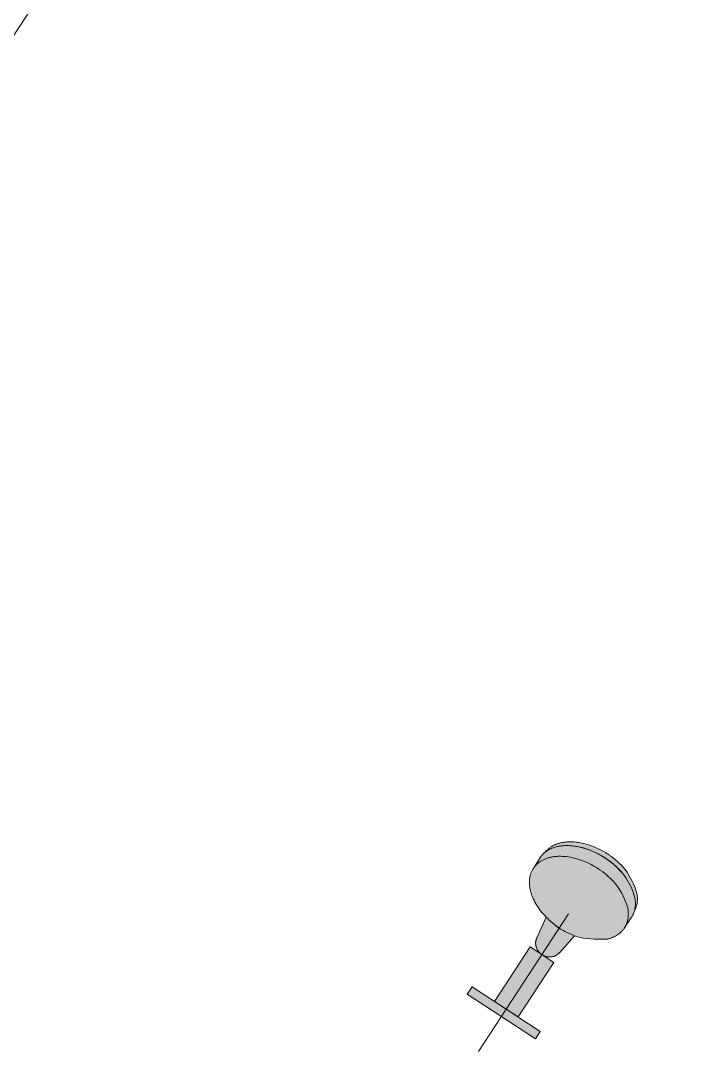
# Model space of a CAD drawing. Header units: metres. Extents: x 2696278.3 to 2696314, y 1245153.2 to 1245192.4.
# Drawn here: x 2696299.837 to 2696300.449, y 1245170.835 to 1245171.781 of the extents above; entities that cross this region are included whole.
import ezdxf

# ---------------------------------------------------------------- set-up
doc = ezdxf.new("R2010")
doc.units = ezdxf.units.M
doc.set_wipeout_variables(frame=1)
doc.linetypes.add('Strichpunkt 3_1_1mm Achsen', pattern=[5, 3, -1, 0, -1])
doc.linetypes.add('Wipeout_Contour', pattern=[10000, 0, -10000])
for name, color, linetype in [('0_C22_Innenwandkonstruktion.3D', 7, 'Continuous'), ('0_C22_Innenwandkonstruktion.3D Bauteilschraffuren', 7, 'Continuous'), ('0_G20_Bodenbelag.3D', 7, 'Continuous'), ('1_R01_Raumstempel.V Kontur', 7, 'Continuous')]:
    doc.layers.add(name, color=color, linetype=linetype)

msp = doc.modelspace()

# ---------------------------------------------------------------- hatches: boundary and pattern name
at = {"linetype": 'Continuous', "lineweight": 13}
for points in [[(2696300.31559, 1245170.92197), (2696300.31786, 1245170.92078), (2696300.3199, 1245170.92015), (2696300.3238, 1245170.9199), (2696300.32626, 1245170.9203), (2696300.32888, 1245170.92154), (2696300.33133, 1245170.92349), (2696300.34561, 1245170.93933), (2696300.35073, 1245170.93761), (2696300.36219, 1245170.9363), (2696300.37244, 1245170.93614), (2696300.37678, 1245170.93648), (2696300.38352, 1245170.93919), (2696300.38772, 1245170.94219), (2696300.39037, 1245170.94503), (2696300.39826, 1245170.95662), (2696300.39997, 1245170.96017), (2696300.40125, 1245170.96343), (2696300.40323, 1245170.96944), (2696300.40321, 1245170.97607), (2696300.40189, 1245170.98127), (2696300.39836, 1245170.98987), (2696300.39502, 1245170.9959), (2696300.39189, 1245171.00051), (2696300.38482, 1245171.00777), (2696300.38037, 1245171.01142), (2696300.37425, 1245171.01561), (2696300.36597, 1245171.02), (2696300.36011, 1245171.02232), (2696300.35305, 1245171.02435), (2696300.3476, 1245171.02529), (2696300.33844, 1245171.02553), (2696300.33206, 1245171.02449), (2696300.32514, 1245171.02173), (2696300.32078, 1245171.01858), (2696300.31839, 1245171.01597), (2696300.31568, 1245171.01339), (2696300.30778, 1245171.00136), (2696300.30492, 1245170.99507), (2696300.30409, 1245170.98988), (2696300.30443, 1245170.9836), (2696300.30612, 1245170.97705), (2696300.30942, 1245170.96984), (2696300.31439, 1245170.96226), (2696300.31949, 1245170.95643), (2696300.31053, 1245170.93659), (2696300.30982, 1245170.93171), (2696300.31124, 1245170.92673), (2696300.31487, 1245170.92247)], [(2696300.24698, 1245170.8856), (2696300.30974, 1245170.84453), (2696300.31412, 1245170.85123), (2696300.29362, 1245170.86464), (2696300.32647, 1245170.91485), (2696300.30472, 1245170.92908), (2696300.27186, 1245170.87888), (2696300.25136, 1245170.89229)]]:
    msp.add_hatch(color=255, dxfattribs=at).paths.add_polyline_path(points)
at = {"linetype": 'Continuous', "lineweight": 0}
msp.add_hatch(color=255, dxfattribs=at).paths.add_polyline_path([(2696300.38406, 1245170.9395), (2696300.38453, 1245170.93979), (2696300.38503, 1245170.94011), (2696300.3855, 1245170.94043), (2696300.38596, 1245170.94076), (2696300.38641, 1245170.9411), (2696300.38686, 1245170.94145), (2696300.38729, 1245170.94181), (2696300.38772, 1245170.94219), (2696300.38813, 1245170.94257), (2696300.38854, 1245170.94296), (2696300.38893, 1245170.94336), (2696300.38931, 1245170.94376), (2696300.38967, 1245170.94418), (2696300.39003, 1245170.9446), (2696300.39037, 1245170.94503, -0.097309)])

# ---------------------------------------------------------------- linework, layer by layer
at = {"color": 7, "linetype": 'Continuous', "lineweight": 13}
for p, q in [((2696300.33021, 1245171.02395), (2696300.32962, 1245171.02376)), ((2696300.33082, 1245171.02415), (2696300.33021, 1245171.02395)), ((2696300.33144, 1245171.02433), (2696300.33082, 1245171.02415)), ((2696300.33206, 1245171.02449), (2696300.33144, 1245171.02433)), ((2696300.33268, 1245171.02465), (2696300.33206, 1245171.02449)), ((2696300.33331, 1245171.02479), (2696300.33268, 1245171.02465)), ((2696300.33394, 1245171.02492), (2696300.33331, 1245171.02479)), ((2696300.33458, 1245171.02504), (2696300.33394, 1245171.02492)), ((2696300.33521, 1245171.02515), (2696300.33458, 1245171.02504)), ((2696300.33594, 1245171.02526), (2696300.33521, 1245171.02515)), ((2696300.33666, 1245171.02536), (2696300.33594, 1245171.02526)), ((2696300.33739, 1245171.02544), (2696300.33666, 1245171.02536)), ((2696300.33812, 1245171.02551), (2696300.33739, 1245171.02544)), ((2696300.33886, 1245171.02556), (2696300.33812, 1245171.02551)), ((2696300.33959, 1245171.02561), (2696300.33886, 1245171.02556)), ((2696300.34106, 1245171.02565), (2696300.33959, 1245171.02561)), ((2696300.34256, 1245171.02565), (2696300.34106, 1245171.02565)), ((2696300.34407, 1245171.0256), (2696300.34256, 1245171.02565)), ((2696300.34557, 1245171.0255), (2696300.34407, 1245171.0256)), ((2696300.34707, 1245171.02535), (2696300.34557, 1245171.0255)), ((2696300.3476, 1245171.02529), (2696300.34707, 1245171.02535)), ((2696300.34856, 1245171.02517), (2696300.3476, 1245171.02529)), ((2696300.34942, 1245171.02504), (2696300.34856, 1245171.02517)), ((2696300.35103, 1245171.02476), (2696300.34942, 1245171.02504)), ((2696300.35263, 1245171.02444), (2696300.35103, 1245171.02476)), ((2696300.35422, 1245171.02408), (2696300.35263, 1245171.02444)), ((2696300.35637, 1245171.02351), (2696300.35422, 1245171.02408)), ((2696300.31682, 1245171.01458), (2696300.31652, 1245171.01429)), ((2696300.31712, 1245171.01487), (2696300.31682, 1245171.01458)), ((2696300.31742, 1245171.01515), (2696300.31712, 1245171.01487)), ((2696300.31773, 1245171.01542), (2696300.31742, 1245171.01515)), ((2696300.31805, 1245171.01569), (2696300.31773, 1245171.01542)), ((2696300.31838, 1245171.01596), (2696300.31805, 1245171.01569)), ((2696300.31871, 1245171.01622), (2696300.31838, 1245171.01596)), ((2696300.31883, 1245171.01652), (2696300.31839, 1245171.01597)), ((2696300.31904, 1245171.01648), (2696300.31871, 1245171.01622)), ((2696300.31929, 1245171.01706), (2696300.31883, 1245171.01652)), ((2696300.31938, 1245171.01673), (2696300.31904, 1245171.01648)), ((2696300.31977, 1245171.01758), (2696300.31929, 1245171.01706)), ((2696300.31973, 1245171.01697), (2696300.31938, 1245171.01673)), ((2696300.32043, 1245171.01744), (2696300.31973, 1245171.01697)), ((2696300.32027, 1245171.01809), (2696300.31977, 1245171.01758)), ((2696300.32078, 1245171.01858), (2696300.32027, 1245171.01809)), ((2696300.3208, 1245171.01768), (2696300.32043, 1245171.01744)), ((2696300.3213, 1245171.01905), (2696300.32078, 1245171.01858)), ((2696300.32117, 1245171.0179), (2696300.3208, 1245171.01768)), ((2696300.32193, 1245171.01834), (2696300.32117, 1245171.0179)), ((2696300.32185, 1245171.01951), (2696300.3213, 1245171.01905)), ((2696300.3224, 1245171.01995), (2696300.32185, 1245171.01951)), ((2696300.3227, 1245171.01875), (2696300.32193, 1245171.01834)), ((2696300.32297, 1245171.02037), (2696300.3224, 1245171.01995)), ((2696300.32348, 1245171.01913), (2696300.3227, 1245171.01875)), ((2696300.32355, 1245171.02077), (2696300.32297, 1245171.02037)), ((2696300.32431, 1245171.0195), (2696300.32348, 1245171.01913)), ((2696300.32415, 1245171.02115), (2696300.32355, 1245171.02077)), ((2696300.32559, 1245171.02199), (2696300.32415, 1245171.02115)), ((2696300.32515, 1245171.01985), (2696300.32431, 1245171.0195)), ((2696300.326, 1245171.02016), (2696300.32515, 1245171.01985)), ((2696300.32616, 1245171.02229), (2696300.32559, 1245171.02199)), ((2696300.32686, 1245171.02046), (2696300.326, 1245171.02016)), ((2696300.32673, 1245171.02258), (2696300.32616, 1245171.02229)), ((2696300.32731, 1245171.02284), (2696300.32673, 1245171.02258)), ((2696300.32777, 1245171.02074), (2696300.32686, 1245171.02046)), ((2696300.3279, 1245171.0231), (2696300.32731, 1245171.02284)), ((2696300.32868, 1245171.02099), (2696300.32777, 1245171.02074)), ((2696300.32847, 1245171.02333), (2696300.3279, 1245171.0231)), ((2696300.32904, 1245171.02355), (2696300.32847, 1245171.02333)), ((2696300.32961, 1245171.02121), (2696300.32868, 1245171.02099)), ((2696300.32962, 1245171.02376), (2696300.32904, 1245171.02355)), ((2696300.33053, 1245171.02142), (2696300.32961, 1245171.02121)), ((2696300.33153, 1245171.0216), (2696300.33053, 1245171.02142)), ((2696300.33253, 1245171.02176), (2696300.33153, 1245171.0216)), ((2696300.33353, 1245171.0219), (2696300.33253, 1245171.02176)), ((2696300.33454, 1245171.022), (2696300.33353, 1245171.0219)), ((2696300.33555, 1245171.02208), (2696300.33454, 1245171.022)), ((2696300.33656, 1245171.02214), (2696300.33555, 1245171.02208)), ((2696300.33758, 1245171.02218), (2696300.33656, 1245171.02214)), ((2696300.33859, 1245171.02219), (2696300.33758, 1245171.02218)), ((2696300.33962, 1245171.02218), (2696300.33859, 1245171.02219)), ((2696300.34066, 1245171.02214), (2696300.33962, 1245171.02218)), ((2696300.34169, 1245171.02209), (2696300.34066, 1245171.02214)), ((2696300.34273, 1245171.02201), (2696300.34169, 1245171.02209)), ((2696300.34376, 1245171.02191), (2696300.34273, 1245171.02201)), ((2696300.34478, 1245171.02179), (2696300.34376, 1245171.02191)), ((2696300.34581, 1245171.02165), (2696300.34478, 1245171.02179)), ((2696300.34683, 1245171.0215), (2696300.34581, 1245171.02165)), ((2696300.34799, 1245171.0213), (2696300.34683, 1245171.0215)), ((2696300.34913, 1245171.02108), (2696300.34799, 1245171.0213)), ((2696300.35028, 1245171.02083), (2696300.34913, 1245171.02108)), ((2696300.35088, 1245171.0207), (2696300.34946, 1245171.02101)), ((2696300.35141, 1245171.02057), (2696300.35028, 1245171.02083)), ((2696300.35229, 1245171.02036), (2696300.35088, 1245171.0207)), ((2696300.35255, 1245171.02028), (2696300.35141, 1245171.02057)), ((2696300.3537, 1245171.01998), (2696300.35229, 1245171.02036)), ((2696300.35367, 1245171.01997), (2696300.35255, 1245171.02028)), ((2696300.35479, 1245171.01964), (2696300.35367, 1245171.01997)), ((2696300.35509, 1245171.01957), (2696300.3537, 1245171.01998)), ((2696300.35591, 1245171.01929), (2696300.35479, 1245171.01964)), ((2696300.35647, 1245171.01913), (2696300.35509, 1245171.01957)), ((2696300.35707, 1245171.01891), (2696300.35591, 1245171.01929)), ((2696300.3585, 1245171.02287), (2696300.35637, 1245171.02351)), ((2696300.35785, 1245171.01866), (2696300.35647, 1245171.01913)), ((2696300.35822, 1245171.0185), (2696300.35707, 1245171.01891)), ((2696300.35922, 1245171.01816), (2696300.35785, 1245171.01866)), ((2696300.36051, 1245171.01763), (2696300.35822, 1245171.0185)), ((2696300.3606, 1245171.02216), (2696300.3585, 1245171.02287)), ((2696300.36057, 1245171.01763), (2696300.35922, 1245171.01816)), ((2696300.36276, 1245171.01668), (2696300.36051, 1245171.01763)), ((2696300.36196, 1245171.01706), (2696300.36057, 1245171.01763)), ((2696300.36268, 1245171.02139), (2696300.3606, 1245171.02216)), ((2696300.36335, 1245171.01645), (2696300.36196, 1245171.01706)), ((2696300.36474, 1245171.02055), (2696300.36268, 1245171.02139)), ((2696300.36498, 1245171.01566), (2696300.36276, 1245171.01668)), ((2696300.36471, 1245171.01582), (2696300.36335, 1245171.01645)), ((2696300.36607, 1245171.01516), (2696300.36471, 1245171.01582)), ((2696300.36677, 1245171.01965), (2696300.36474, 1245171.02055)), ((2696300.36721, 1245171.01454), (2696300.36498, 1245171.01566)), ((2696300.36741, 1245171.01447), (2696300.36607, 1245171.01516)), ((2696300.36877, 1245171.01868), (2696300.36677, 1245171.01965)), ((2696300.36941, 1245171.01334), (2696300.36721, 1245171.01454)), ((2696300.37073, 1245171.01765), (2696300.36877, 1245171.01868)), ((2696300.37267, 1245171.01656), (2696300.37073, 1245171.01765)), ((2696300.37457, 1245171.01542), (2696300.37267, 1245171.01656)), ((2696300.37487, 1245171.01523), (2696300.37457, 1245171.01542)), ((2696300.37568, 1245171.01471), (2696300.37487, 1245171.01523)), ((2696300.37651, 1245171.01417), (2696300.37568, 1245171.01471)), ((2696300.31362, 1245171.01064), (2696300.30748, 1245171.0009)), ((2696300.31059, 1245171.00474), (2696300.31104, 1245171.00518)), ((2696300.31104, 1245171.00518), (2696300.31151, 1245171.0056)), ((2696300.31151, 1245171.0056), (2696300.312, 1245171.00602)), ((2696300.312, 1245171.00602), (2696300.31251, 1245171.00643)), ((2696300.31251, 1245171.00643), (2696300.31303, 1245171.00682)), ((2696300.31303, 1245171.00682), (2696300.31356, 1245171.0072)), ((2696300.31356, 1245171.0072), (2696300.3141, 1245171.00756)), ((2696300.31382, 1245171.01096), (2696300.31362, 1245171.01064)), ((2696300.31403, 1245171.01127), (2696300.31382, 1245171.01096)), ((2696300.31425, 1245171.01158), (2696300.31403, 1245171.01127)), ((2696300.3141, 1245171.00756), (2696300.31465, 1245171.00791)), ((2696300.31447, 1245171.01189), (2696300.31425, 1245171.01158)), ((2696300.3147, 1245171.01219), (2696300.31447, 1245171.01189)), ((2696300.31465, 1245171.00791), (2696300.31521, 1245171.00825)), ((2696300.31493, 1245171.01249), (2696300.3147, 1245171.01219)), ((2696300.31516, 1245171.01279), (2696300.31493, 1245171.01249)), ((2696300.31541, 1245171.01308), (2696300.31516, 1245171.01279)), ((2696300.31521, 1245171.00825), (2696300.31578, 1245171.00857)), ((2696300.31568, 1245171.01339), (2696300.31541, 1245171.01308)), ((2696300.31595, 1245171.01369), (2696300.31568, 1245171.01339)), ((2696300.31578, 1245171.00857), (2696300.31638, 1245171.00889)), ((2696300.31624, 1245171.014), (2696300.31595, 1245171.01369)), ((2696300.31652, 1245171.01429), (2696300.31624, 1245171.014)), ((2696300.31638, 1245171.00889), (2696300.317, 1245171.0092)), ((2696300.317, 1245171.0092), (2696300.31762, 1245171.00949)), ((2696300.31762, 1245171.00949), (2696300.31825, 1245171.00977)), ((2696300.31825, 1245171.00977), (2696300.31889, 1245171.01003)), ((2696300.31889, 1245171.01003), (2696300.31953, 1245171.01027)), ((2696300.31953, 1245171.01027), (2696300.32018, 1245171.0105)), ((2696300.32018, 1245171.0105), (2696300.32084, 1245171.01072)), ((2696300.32084, 1245171.01072), (2696300.32158, 1245171.01095)), ((2696300.32158, 1245171.01095), (2696300.32234, 1245171.01116)), ((2696300.32234, 1245171.01116), (2696300.32309, 1245171.01135)), ((2696300.32309, 1245171.01135), (2696300.32385, 1245171.01152)), ((2696300.32385, 1245171.01152), (2696300.32462, 1245171.01168)), ((2696300.32462, 1245171.01168), (2696300.32539, 1245171.01182)), ((2696300.32539, 1245171.01182), (2696300.32616, 1245171.01194)), ((2696300.32616, 1245171.01194), (2696300.32693, 1245171.01205)), ((2696300.32693, 1245171.01205), (2696300.32771, 1245171.01214)), ((2696300.32771, 1245171.01214), (2696300.3285, 1245171.01222)), ((2696300.3285, 1245171.01222), (2696300.32929, 1245171.01228)), ((2696300.32929, 1245171.01228), (2696300.33007, 1245171.01233)), ((2696300.33007, 1245171.01233), (2696300.33086, 1245171.01236)), ((2696300.33086, 1245171.01236), (2696300.33165, 1245171.01238)), ((2696300.33165, 1245171.01238), (2696300.33323, 1245171.01238)), ((2696300.33323, 1245171.01238), (2696300.33491, 1245171.01232)), ((2696300.33491, 1245171.01232), (2696300.33659, 1245171.0122)), ((2696300.33659, 1245171.0122), (2696300.33826, 1245171.01202)), ((2696300.33826, 1245171.01202), (2696300.33992, 1245171.0118)), ((2696300.33992, 1245171.0118), (2696300.34167, 1245171.01151)), ((2696300.34167, 1245171.01151), (2696300.3434, 1245171.01116)), ((2696300.3434, 1245171.01116), (2696300.34512, 1245171.01077)), ((2696300.34512, 1245171.01077), (2696300.34684, 1245171.01033)), ((2696300.34684, 1245171.01033), (2696300.3486, 1245171.00981)), ((2696300.3486, 1245171.00981), (2696300.35036, 1245171.00925)), ((2696300.35036, 1245171.00925), (2696300.35209, 1245171.00865)), ((2696300.35209, 1245171.00865), (2696300.35381, 1245171.00799)), ((2696300.35381, 1245171.00799), (2696300.35556, 1245171.00727)), ((2696300.35556, 1245171.00727), (2696300.35729, 1245171.00651)), ((2696300.35729, 1245171.00651), (2696300.359, 1245171.0057)), ((2696300.359, 1245171.0057), (2696300.36069, 1245171.00485)), ((2696300.36874, 1245171.01376), (2696300.36741, 1245171.01447)), ((2696300.37005, 1245171.01301), (2696300.36874, 1245171.01376)), ((2696300.37157, 1245171.01207), (2696300.36941, 1245171.01334)), ((2696300.37135, 1245171.01225), (2696300.37005, 1245171.01301)), ((2696300.37265, 1245171.01145), (2696300.37135, 1245171.01225)), ((2696300.37368, 1245171.01074), (2696300.37157, 1245171.01207)), ((2696300.37392, 1245171.01063), (2696300.37265, 1245171.01145)), ((2696300.37563, 1245171.00943), (2696300.37368, 1245171.01074)), ((2696300.37518, 1245171.00978), (2696300.37392, 1245171.01063)), ((2696300.37643, 1245171.0089), (2696300.37518, 1245171.00978)), ((2696300.37753, 1245171.00806), (2696300.37563, 1245171.00943)), ((2696300.37765, 1245171.008), (2696300.37643, 1245171.0089)), ((2696300.37731, 1245171.01363), (2696300.37651, 1245171.01417)), ((2696300.37744, 1245171.01354), (2696300.37731, 1245171.01363)), ((2696300.37943, 1245171.01213), (2696300.37744, 1245171.01354)), ((2696300.37939, 1245171.00663), (2696300.37753, 1245171.00806)), ((2696300.37886, 1245171.00708), (2696300.37765, 1245171.008)), ((2696300.38005, 1245171.00613), (2696300.37886, 1245171.00708)), ((2696300.38121, 1245171.00514), (2696300.37939, 1245171.00663)), ((2696300.38138, 1245171.01066), (2696300.37943, 1245171.01213)), ((2696300.38122, 1245171.00516), (2696300.38005, 1245171.00613)), ((2696300.38297, 1245171.00359), (2696300.38121, 1245171.00514)), ((2696300.3823, 1245171.00423), (2696300.38122, 1245171.00516)), ((2696300.38327, 1245171.00912), (2696300.38138, 1245171.01066)), ((2696300.38511, 1245171.00752), (2696300.38327, 1245171.00912)), ((2696300.38689, 1245171.00585), (2696300.38511, 1245171.00752)), ((2696300.38862, 1245171.00413), (2696300.38689, 1245171.00585)), ((2696300.30492, 1245170.99507), (2696300.3051, 1245170.99568)), ((2696300.3051, 1245170.99568), (2696300.30529, 1245170.99629)), ((2696300.30529, 1245170.99629), (2696300.30551, 1245170.9969)), ((2696300.30551, 1245170.9969), (2696300.30574, 1245170.9975)), ((2696300.30574, 1245170.9975), (2696300.30598, 1245170.99807)), ((2696300.30598, 1245170.99807), (2696300.30624, 1245170.99864)), ((2696300.30624, 1245170.99864), (2696300.30652, 1245170.9992)), ((2696300.30652, 1245170.9992), (2696300.30681, 1245170.99976)), ((2696300.30681, 1245170.99976), (2696300.30712, 1245171.0003)), ((2696300.30712, 1245171.0003), (2696300.30744, 1245171.00084)), ((2696300.30744, 1245171.00084), (2696300.30778, 1245171.00136)), ((2696300.30778, 1245171.00136), (2696300.30814, 1245171.00188)), ((2696300.30814, 1245171.00188), (2696300.30851, 1245171.00238)), ((2696300.30851, 1245171.00238), (2696300.3089, 1245171.00288)), ((2696300.3089, 1245171.00288), (2696300.3093, 1245171.00336)), ((2696300.3093, 1245171.00336), (2696300.30971, 1245171.00383)), ((2696300.30971, 1245171.00383), (2696300.31014, 1245171.00429)), ((2696300.31014, 1245171.00429), (2696300.31059, 1245171.00474)), ((2696300.36069, 1245171.00485), (2696300.36238, 1245171.00395)), ((2696300.36238, 1245171.00395), (2696300.36404, 1245171.003)), ((2696300.36404, 1245171.003), (2696300.36568, 1245171.00201)), ((2696300.36568, 1245171.00201), (2696300.3673, 1245171.00098)), ((2696300.3673, 1245171.00098), (2696300.36925, 1245170.99967)), ((2696300.36925, 1245170.99967), (2696300.37115, 1245170.9983)), ((2696300.37115, 1245170.9983), (2696300.37301, 1245170.99687)), ((2696300.37301, 1245170.99687), (2696300.37482, 1245170.99538)), ((2696300.38337, 1245171.00327), (2696300.3823, 1245171.00423)), ((2696300.38468, 1245171.00199), (2696300.38297, 1245171.00359)), ((2696300.38442, 1245171.00229), (2696300.38337, 1245171.00327)), ((2696300.38544, 1245171.0013), (2696300.38442, 1245171.00229)), ((2696300.38635, 1245171.00033), (2696300.38468, 1245171.00199)), ((2696300.3865, 1245171.00023), (2696300.38544, 1245171.0013)), ((2696300.38796, 1245170.99863), (2696300.38635, 1245171.00033)), ((2696300.38753, 1245170.99913), (2696300.3865, 1245171.00023)), ((2696300.38854, 1245170.99802), (2696300.38753, 1245170.99913)), ((2696300.38951, 1245170.99687), (2696300.38796, 1245170.99863)), ((2696300.38952, 1245170.99688), (2696300.38854, 1245170.99802)), ((2696300.39029, 1245171.00235), (2696300.38862, 1245171.00413)), ((2696300.39189, 1245171.00051), (2696300.39029, 1245171.00235)), ((2696300.30405, 1245170.98853), (2696300.30406, 1245170.9892)), ((2696300.30405, 1245170.98785), (2696300.30405, 1245170.98853)), ((2696300.30407, 1245170.98718), (2696300.30405, 1245170.98785)), ((2696300.30406, 1245170.9892), (2696300.30409, 1245170.98988)), ((2696300.30411, 1245170.98646), (2696300.30407, 1245170.98718)), ((2696300.30409, 1245170.98988), (2696300.30413, 1245170.99055)), ((2696300.30417, 1245170.98574), (2696300.30411, 1245170.98646)), ((2696300.30413, 1245170.99055), (2696300.30419, 1245170.99122)), ((2696300.30419, 1245170.99122), (2696300.30427, 1245170.99189)), ((2696300.30427, 1245170.99189), (2696300.30437, 1245170.99256)), ((2696300.30437, 1245170.99256), (2696300.30448, 1245170.99319)), ((2696300.30448, 1245170.99319), (2696300.30461, 1245170.99382)), ((2696300.30461, 1245170.99382), (2696300.30476, 1245170.99444)), ((2696300.30476, 1245170.99444), (2696300.30492, 1245170.99507)), ((2696300.37482, 1245170.99538), (2696300.37658, 1245170.99383)), ((2696300.37658, 1245170.99383), (2696300.3783, 1245170.99223)), ((2696300.3783, 1245170.99223), (2696300.37996, 1245170.99057)), ((2696300.37996, 1245170.99057), (2696300.38157, 1245170.98886)), ((2696300.38157, 1245170.98886), (2696300.38312, 1245170.9871)), ((2696300.30424, 1245170.98503), (2696300.30417, 1245170.98574)), ((2696300.30433, 1245170.98431), (2696300.30424, 1245170.98503)), ((2696300.30443, 1245170.9836), (2696300.30433, 1245170.98431)), ((2696300.30455, 1245170.98289), (2696300.30443, 1245170.9836)), ((2696300.30469, 1245170.98219), (2696300.30455, 1245170.98289)), ((2696300.30484, 1245170.98148), (2696300.30469, 1245170.98219)), ((2696300.30501, 1245170.98073), (2696300.30484, 1245170.98148)), ((2696300.30521, 1245170.97999), (2696300.30501, 1245170.98073)), ((2696300.30541, 1245170.97925), (2696300.30521, 1245170.97999)), ((2696300.30563, 1245170.97851), (2696300.30541, 1245170.97925)), ((2696300.30587, 1245170.97778), (2696300.30563, 1245170.97851)), ((2696300.30612, 1245170.97705), (2696300.30587, 1245170.97778)), ((2696300.30638, 1245170.97633), (2696300.30612, 1245170.97705)), ((2696300.40306, 1245170.9774), (2696300.40317, 1245170.97651)), ((2696300.30666, 1245170.97561), (2696300.30638, 1245170.97633)), ((2696300.30698, 1245170.97481), (2696300.30666, 1245170.97561)), ((2696300.30675, 1245170.97567), (2696300.30704, 1245170.97489)), ((2696300.30732, 1245170.97403), (2696300.30698, 1245170.97481)), ((2696300.30704, 1245170.97489), (2696300.30736, 1245170.97413)), ((2696300.30767, 1245170.97325), (2696300.30732, 1245170.97403)), ((2696300.30736, 1245170.97413), (2696300.30768, 1245170.97337)), ((2696300.30803, 1245170.97247), (2696300.30767, 1245170.97325)), ((2696300.30768, 1245170.97337), (2696300.30802, 1245170.97261)), ((2696300.30802, 1245170.97261), (2696300.30838, 1245170.97187)), ((2696300.3088, 1245170.97095), (2696300.30803, 1245170.97247)), ((2696300.30838, 1245170.97187), (2696300.30877, 1245170.97108)), ((2696300.30877, 1245170.97108), (2696300.30917, 1245170.97029)), ((2696300.30962, 1245170.96945), (2696300.3088, 1245170.97095)), ((2696300.30917, 1245170.97029), (2696300.31002, 1245170.96875)), ((2696300.30971, 1245170.9693), (2696300.30962, 1245170.96945)), ((2696300.31002, 1245170.96875), (2696300.31092, 1245170.96724)), ((2696300.31092, 1245170.96724), (2696300.31187, 1245170.96575)), ((2696300.40099, 1245170.97423), (2696300.40109, 1245170.97362)), ((2696300.40109, 1245170.97362), (2696300.40118, 1245170.973)), ((2696300.40118, 1245170.973), (2696300.40126, 1245170.97239)), ((2696300.40126, 1245170.97239), (2696300.40133, 1245170.97177)), ((2696300.40133, 1245170.97177), (2696300.40139, 1245170.97115)), ((2696300.40139, 1245170.97115), (2696300.40143, 1245170.97053)), ((2696300.40144, 1245170.96739), (2696300.4014, 1245170.96676)), ((2696300.40143, 1245170.97053), (2696300.40146, 1245170.96991)), ((2696300.40147, 1245170.96802), (2696300.40144, 1245170.96739)), ((2696300.40146, 1245170.96991), (2696300.40148, 1245170.96929)), ((2696300.40148, 1245170.96866), (2696300.40147, 1245170.96802)), ((2696300.40148, 1245170.96929), (2696300.40148, 1245170.96866)), ((2696300.40265, 1245170.96743), (2696300.40247, 1245170.96675)), ((2696300.40281, 1245170.96812), (2696300.40265, 1245170.96743)), ((2696300.40295, 1245170.96882), (2696300.40281, 1245170.96812)), ((2696300.40306, 1245170.96952), (2696300.40295, 1245170.96882)), ((2696300.40325, 1245170.97117), (2696300.40306, 1245170.96952)), ((2696300.40317, 1245170.97651), (2696300.40325, 1245170.97562)), ((2696300.40325, 1245170.97562), (2696300.40331, 1245170.97474)), ((2696300.40331, 1245170.97206), (2696300.40325, 1245170.97117)), ((2696300.40331, 1245170.97474), (2696300.40334, 1245170.97384)), ((2696300.40334, 1245170.97295), (2696300.40331, 1245170.97206)), ((2696300.40334, 1245170.97384), (2696300.40334, 1245170.97295)), ((2696300.31187, 1245170.96575), (2696300.31296, 1245170.96418)), ((2696300.31296, 1245170.96418), (2696300.31409, 1245170.96264)), ((2696300.31409, 1245170.96264), (2696300.31527, 1245170.96114)), ((2696300.31527, 1245170.96114), (2696300.31649, 1245170.95967)), ((2696300.31649, 1245170.95967), (2696300.31781, 1245170.95819)), ((2696300.31781, 1245170.95819), (2696300.31918, 1245170.95674)), ((2696300.39454, 1245170.96438), (2696300.39464, 1245170.96375)), ((2696300.39464, 1245170.96375), (2696300.39473, 1245170.96313)), ((2696300.39473, 1245170.96313), (2696300.3948, 1245170.9625)), ((2696300.3948, 1245170.9625), (2696300.39487, 1245170.96187)), ((2696300.39487, 1245170.96187), (2696300.39492, 1245170.96124)), ((2696300.39492, 1245170.96124), (2696300.39495, 1245170.96061)), ((2696300.39497, 1245170.95817), (2696300.39494, 1245170.95758)), ((2696300.39495, 1245170.96061), (2696300.39498, 1245170.95998)), ((2696300.39498, 1245170.95876), (2696300.39497, 1245170.95817)), ((2696300.39498, 1245170.95998), (2696300.39499, 1245170.95935)), ((2696300.39499, 1245170.95935), (2696300.39498, 1245170.95876)), ((2696300.39908, 1245170.95811), (2696300.39883, 1245170.95762)), ((2696300.39931, 1245170.9586), (2696300.39908, 1245170.95811)), ((2696300.39954, 1245170.9591), (2696300.39931, 1245170.9586)), ((2696300.39975, 1245170.9596), (2696300.39954, 1245170.9591)), ((2696300.39997, 1245170.96017), (2696300.39975, 1245170.9596)), ((2696300.40018, 1245170.96074), (2696300.39997, 1245170.96017)), ((2696300.40037, 1245170.96131), (2696300.40018, 1245170.96074)), ((2696300.40054, 1245170.96189), (2696300.40037, 1245170.96131)), ((2696300.4007, 1245170.96247), (2696300.40054, 1245170.96189)), ((2696300.40095, 1245170.96279), (2696300.40062, 1245170.96216)), ((2696300.40084, 1245170.96306), (2696300.4007, 1245170.96247)), ((2696300.40097, 1245170.96365), (2696300.40084, 1245170.96306)), ((2696300.40125, 1245170.96343), (2696300.40095, 1245170.96279)), ((2696300.40109, 1245170.96425), (2696300.40097, 1245170.96365)), ((2696300.40119, 1245170.96487), (2696300.40109, 1245170.96425)), ((2696300.40128, 1245170.9655), (2696300.40119, 1245170.96487)), ((2696300.40154, 1245170.96407), (2696300.40125, 1245170.96343)), ((2696300.40135, 1245170.96613), (2696300.40128, 1245170.9655)), ((2696300.4014, 1245170.96676), (2696300.40135, 1245170.96613)), ((2696300.40181, 1245170.96473), (2696300.40154, 1245170.96407)), ((2696300.40205, 1245170.9654), (2696300.40181, 1245170.96473)), ((2696300.40227, 1245170.96607), (2696300.40205, 1245170.9654)), ((2696300.40247, 1245170.96675), (2696300.40227, 1245170.96607)), ((2696300.31084, 1245170.93736), (2696300.31949, 1245170.95643)), ((2696300.31918, 1245170.95674), (2696300.32058, 1245170.95534)), ((2696300.32058, 1245170.95534), (2696300.32202, 1245170.95397)), ((2696300.32202, 1245170.95397), (2696300.32383, 1245170.95233)), ((2696300.32383, 1245170.95233), (2696300.32569, 1245170.95074)), ((2696300.32705, 1245170.94959), (2696300.32564, 1245170.95078)), ((2696300.32569, 1245170.95074), (2696300.3276, 1245170.94922)), ((2696300.3285, 1245170.94844), (2696300.32705, 1245170.94959)), ((2696300.3276, 1245170.94922), (2696300.32955, 1245170.94776)), ((2696300.32999, 1245170.94734), (2696300.3285, 1245170.94844)), ((2696300.39764, 1245170.95566), (2696300.39117, 1245170.94614)), ((2696300.39245, 1245170.94829), (2696300.39219, 1245170.9478)), ((2696300.3927, 1245170.94878), (2696300.39245, 1245170.94829)), ((2696300.39293, 1245170.94928), (2696300.3927, 1245170.94878)), ((2696300.39316, 1245170.94979), (2696300.39293, 1245170.94928)), ((2696300.39337, 1245170.9503), (2696300.39316, 1245170.94979)), ((2696300.39357, 1245170.95083), (2696300.39337, 1245170.9503)), ((2696300.39375, 1245170.95136), (2696300.39357, 1245170.95083)), ((2696300.39392, 1245170.9519), (2696300.39375, 1245170.95136)), ((2696300.39408, 1245170.95244), (2696300.39392, 1245170.9519)), ((2696300.39423, 1245170.95299), (2696300.39408, 1245170.95244)), ((2696300.39436, 1245170.95354), (2696300.39423, 1245170.95299)), ((2696300.39448, 1245170.95409), (2696300.39436, 1245170.95354)), ((2696300.39459, 1245170.95465), (2696300.39448, 1245170.95409)), ((2696300.39469, 1245170.95523), (2696300.39459, 1245170.95465)), ((2696300.39477, 1245170.95582), (2696300.39469, 1245170.95523)), ((2696300.39484, 1245170.9564), (2696300.39477, 1245170.95582)), ((2696300.39489, 1245170.95699), (2696300.39484, 1245170.9564)), ((2696300.39494, 1245170.95758), (2696300.39489, 1245170.95699)), ((2696300.39796, 1245170.95614), (2696300.39764, 1245170.95566)), ((2696300.39826, 1245170.95662), (2696300.39796, 1245170.95614)), ((2696300.39855, 1245170.95712), (2696300.39826, 1245170.95662)), ((2696300.39883, 1245170.95762), (2696300.39855, 1245170.95712)), ((2696300.32955, 1245170.94776), (2696300.33156, 1245170.94637)), ((2696300.33151, 1245170.94629), (2696300.32999, 1245170.94734)), ((2696300.33277, 1245170.9455), (2696300.33151, 1245170.94629)), ((2696300.33156, 1245170.94637), (2696300.33364, 1245170.94509)), ((2696300.34561, 1245170.93933), (2696300.3316, 1245170.92377)), ((2696300.33405, 1245170.94475), (2696300.33277, 1245170.9455)), ((2696300.33364, 1245170.94509), (2696300.33576, 1245170.94388)), ((2696300.33535, 1245170.94403), (2696300.33405, 1245170.94475)), ((2696300.33667, 1245170.94334), (2696300.33535, 1245170.94403)), ((2696300.33576, 1245170.94388), (2696300.33792, 1245170.94274)), ((2696300.33801, 1245170.9427), (2696300.33667, 1245170.94334)), ((2696300.33792, 1245170.94274), (2696300.34012, 1245170.94167)), ((2696300.34012, 1245170.94167), (2696300.34235, 1245170.94067)), ((2696300.34235, 1245170.94067), (2696300.3444, 1245170.9398)), ((2696300.3444, 1245170.9398), (2696300.34649, 1245170.939)), ((2696300.34649, 1245170.939), (2696300.3486, 1245170.93827)), ((2696300.383, 1245170.9389), (2696300.38248, 1245170.93863)), ((2696300.38352, 1245170.93919), (2696300.383, 1245170.9389)), ((2696300.38403, 1245170.93949), (2696300.38352, 1245170.93919)), ((2696300.38453, 1245170.93979), (2696300.38403, 1245170.93949)), ((2696300.38503, 1245170.94011), (2696300.38453, 1245170.93979)), ((2696300.3855, 1245170.94043), (2696300.38503, 1245170.94011)), ((2696300.38596, 1245170.94076), (2696300.3855, 1245170.94043)), ((2696300.38641, 1245170.9411), (2696300.38596, 1245170.94076)), ((2696300.38686, 1245170.94145), (2696300.38641, 1245170.9411)), ((2696300.38729, 1245170.94181), (2696300.38686, 1245170.94145)), ((2696300.38772, 1245170.94219), (2696300.38729, 1245170.94181)), ((2696300.38813, 1245170.94257), (2696300.38772, 1245170.94219)), ((2696300.38854, 1245170.94296), (2696300.38813, 1245170.94257)), ((2696300.38893, 1245170.94336), (2696300.38854, 1245170.94296)), ((2696300.38931, 1245170.94376), (2696300.38893, 1245170.94336)), ((2696300.38967, 1245170.94418), (2696300.38931, 1245170.94376)), ((2696300.39003, 1245170.9446), (2696300.38967, 1245170.94418)), ((2696300.39037, 1245170.94503), (2696300.39003, 1245170.9446)), ((2696300.39071, 1245170.94547), (2696300.39037, 1245170.94503)), ((2696300.39103, 1245170.94592), (2696300.39071, 1245170.94547)), ((2696300.39134, 1245170.94638), (2696300.39103, 1245170.94592)), ((2696300.39163, 1245170.94685), (2696300.39134, 1245170.94638)), ((2696300.39192, 1245170.94732), (2696300.39163, 1245170.94685)), ((2696300.39219, 1245170.9478), (2696300.39192, 1245170.94732)), ((2696300.30979, 1245170.93254), (2696300.3098, 1245170.93295)), ((2696300.3098, 1245170.93212), (2696300.30979, 1245170.93254)), ((2696300.3098, 1245170.93295), (2696300.30983, 1245170.93337)), ((2696300.30982, 1245170.93171), (2696300.3098, 1245170.93212)), ((2696300.30985, 1245170.9313), (2696300.30982, 1245170.93171)), ((2696300.30983, 1245170.93337), (2696300.30987, 1245170.93378)), ((2696300.3099, 1245170.93089), (2696300.30985, 1245170.9313)), ((2696300.30987, 1245170.93378), (2696300.30992, 1245170.93419)), ((2696300.30996, 1245170.93049), (2696300.3099, 1245170.93089)), ((2696300.30992, 1245170.93419), (2696300.30998, 1245170.9346)), ((2696300.31004, 1245170.93009), (2696300.30996, 1245170.93049)), ((2696300.30998, 1245170.9346), (2696300.31006, 1245170.935)), ((2696300.31013, 1245170.92969), (2696300.31004, 1245170.93009)), ((2696300.31006, 1245170.935), (2696300.31016, 1245170.93541)), ((2696300.31023, 1245170.9293), (2696300.31013, 1245170.92969)), ((2696300.31016, 1245170.93541), (2696300.31027, 1245170.93581)), ((2696300.31027, 1245170.93581), (2696300.31039, 1245170.9362)), ((2696300.31039, 1245170.9362), (2696300.31053, 1245170.93659)), ((2696300.31053, 1245170.93659), (2696300.31068, 1245170.93698)), ((2696300.31068, 1245170.93698), (2696300.31084, 1245170.93736)), ((2696300.3486, 1245170.93827), (2696300.35073, 1245170.93761)), ((2696300.37678, 1245170.93648), (2696300.37618, 1245170.93632)), ((2696300.37737, 1245170.93664), (2696300.37678, 1245170.93648)), ((2696300.37797, 1245170.93682), (2696300.37737, 1245170.93664)), ((2696300.37856, 1245170.93701), (2696300.37797, 1245170.93682)), ((2696300.37914, 1245170.93721), (2696300.37856, 1245170.93701)), ((2696300.37972, 1245170.93742), (2696300.37914, 1245170.93721)), ((2696300.3803, 1245170.93765), (2696300.37972, 1245170.93742)), ((2696300.38087, 1245170.93788), (2696300.3803, 1245170.93765)), ((2696300.38141, 1245170.93812), (2696300.38087, 1245170.93788)), ((2696300.38194, 1245170.93837), (2696300.38141, 1245170.93812)), ((2696300.38248, 1245170.93863), (2696300.38194, 1245170.93837)), ((2696300.30472, 1245170.92908), (2696300.27186, 1245170.87888)), ((2696300.32647, 1245170.91485), (2696300.30472, 1245170.92908)), ((2696300.31034, 1245170.92891), (2696300.31023, 1245170.9293)), ((2696300.31046, 1245170.92853), (2696300.31034, 1245170.92891)), ((2696300.3106, 1245170.92815), (2696300.31046, 1245170.92853)), ((2696300.3108, 1245170.92767), (2696300.3106, 1245170.92815)), ((2696300.31102, 1245170.9272), (2696300.3108, 1245170.92767)), ((2696300.31124, 1245170.92673), (2696300.31102, 1245170.9272)), ((2696300.31124, 1245170.92673), (2696300.31145, 1245170.92636)), ((2696300.31145, 1245170.92636), (2696300.31166, 1245170.926)), ((2696300.31166, 1245170.926), (2696300.31189, 1245170.92565)), ((2696300.31189, 1245170.92565), (2696300.31213, 1245170.9253)), ((2696300.31213, 1245170.9253), (2696300.31238, 1245170.92496)), ((2696300.31238, 1245170.92496), (2696300.31265, 1245170.92461)), ((2696300.31265, 1245170.92461), (2696300.31293, 1245170.92427)), ((2696300.31293, 1245170.92427), (2696300.31323, 1245170.92394)), ((2696300.31323, 1245170.92394), (2696300.31354, 1245170.92363)), ((2696300.31354, 1245170.92363), (2696300.31385, 1245170.92332)), ((2696300.31385, 1245170.92332), (2696300.31418, 1245170.92303)), ((2696300.31418, 1245170.92303), (2696300.31452, 1245170.92274)), ((2696300.31452, 1245170.92274), (2696300.31487, 1245170.92247)), ((2696300.31487, 1245170.92247), (2696300.31523, 1245170.92221)), ((2696300.31523, 1245170.92221), (2696300.31559, 1245170.92197)), ((2696300.31559, 1245170.92197), (2696300.31595, 1245170.92174)), ((2696300.31595, 1245170.92174), (2696300.31632, 1245170.92152)), ((2696300.31632, 1245170.92152), (2696300.3167, 1245170.92132)), ((2696300.3167, 1245170.92132), (2696300.31708, 1245170.92113)), ((2696300.31708, 1245170.92113), (2696300.31747, 1245170.92095)), ((2696300.31747, 1245170.92095), (2696300.31786, 1245170.92078)), ((2696300.31786, 1245170.92078), (2696300.31826, 1245170.92063)), ((2696300.31826, 1245170.92063), (2696300.31866, 1245170.92049)), ((2696300.31866, 1245170.92049), (2696300.31907, 1245170.92036)), ((2696300.31907, 1245170.92036), (2696300.31948, 1245170.92025)), ((2696300.31948, 1245170.92025), (2696300.3199, 1245170.92015)), ((2696300.3199, 1245170.92015), (2696300.32031, 1245170.92007)), ((2696300.32031, 1245170.92007), (2696300.32073, 1245170.92)), ((2696300.32073, 1245170.92), (2696300.32116, 1245170.91994)), ((2696300.32116, 1245170.91994), (2696300.32158, 1245170.9199)), ((2696300.3238, 1245170.9199), (2696300.3242, 1245170.91995)), ((2696300.3242, 1245170.91995), (2696300.3246, 1245170.92)), ((2696300.3246, 1245170.92), (2696300.325, 1245170.92007)), ((2696300.325, 1245170.92007), (2696300.32539, 1245170.92016)), ((2696300.32539, 1245170.92016), (2696300.32579, 1245170.92025)), ((2696300.32579, 1245170.92025), (2696300.32595, 1245170.92026)), ((2696300.32595, 1245170.92026), (2696300.3261, 1245170.92028)), ((2696300.3261, 1245170.92028), (2696300.32626, 1245170.9203)), ((2696300.32626, 1245170.9203), (2696300.32642, 1245170.92033)), ((2696300.32642, 1245170.92033), (2696300.32657, 1245170.92036)), ((2696300.32657, 1245170.92036), (2696300.32673, 1245170.9204)), ((2696300.32673, 1245170.9204), (2696300.32688, 1245170.92044)), ((2696300.32688, 1245170.92044), (2696300.32703, 1245170.92049)), ((2696300.32703, 1245170.92049), (2696300.32718, 1245170.92054)), ((2696300.32718, 1245170.92054), (2696300.32753, 1245170.92074)), ((2696300.32753, 1245170.92074), (2696300.32786, 1245170.92095)), ((2696300.32786, 1245170.92095), (2696300.32819, 1245170.92117)), ((2696300.32819, 1245170.92117), (2696300.32854, 1245170.92135)), ((2696300.32854, 1245170.92135), (2696300.32888, 1245170.92154)), ((2696300.32888, 1245170.92154), (2696300.32921, 1245170.92175)), ((2696300.32921, 1245170.92175), (2696300.32954, 1245170.92197)), ((2696300.32954, 1245170.92197), (2696300.32986, 1245170.92219)), ((2696300.32986, 1245170.92219), (2696300.33017, 1245170.92243)), ((2696300.33017, 1245170.92243), (2696300.33047, 1245170.92268)), ((2696300.33047, 1245170.92268), (2696300.33077, 1245170.92294)), ((2696300.33077, 1245170.92294), (2696300.33105, 1245170.92321)), ((2696300.33105, 1245170.92321), (2696300.33133, 1245170.92349)), ((2696300.33133, 1245170.92349), (2696300.3316, 1245170.92377)), ((2696300.3316, 1245170.92377), (2696300.33179, 1245170.92399)), ((2696300.33179, 1245170.92399), (2696300.33197, 1245170.92421)), ((2696300.29362, 1245170.86464), (2696300.32647, 1245170.91485)), ((2696300.32158, 1245170.9199), (2696300.32201, 1245170.91987)), ((2696300.32201, 1245170.91987), (2696300.32243, 1245170.91985)), ((2696300.32243, 1245170.91985), (2696300.32286, 1245170.91985)), ((2696300.32286, 1245170.91985), (2696300.3231, 1245170.91985)), ((2696300.3231, 1245170.91985), (2696300.32333, 1245170.91986)), ((2696300.32333, 1245170.91986), (2696300.32357, 1245170.91988)), ((2696300.32357, 1245170.91988), (2696300.3238, 1245170.9199)), ((2696300.25136, 1245170.89229), (2696300.24698, 1245170.8856)), ((2696300.31412, 1245170.85123), (2696300.25136, 1245170.89229)), ((2696300.24698, 1245170.8856), (2696300.30974, 1245170.84453)), ((2696300.27186, 1245170.87888), (2696300.29362, 1245170.86464)), ((2696300.30974, 1245170.84453), (2696300.31412, 1245170.85123))]:
    msp.add_line(p, q, dxfattribs=at)
at = {"color": 253, "linetype": 'Strichpunkt 3_1_1mm Achsen', "lineweight": 13, "true_color": 0xacacac}
msp.add_line((2696300.34015, 1245170.95949), (2696300.25739, 1245170.83302), dxfattribs=at)
at = {"color": 7, "linetype": 'Continuous', "lineweight": 13}
for centre, radius, start, end in [((2696300.3422, 1245170.9587), 0.0608, 14.8024, 38.90459), ((2696300.33597, 1245170.95924), 0.0695, 14.97534, 36.42481), ((2696300.33148, 1245170.94692), 0.06543, 14.92142, 37.88619), ((2696300.36898, 1245171.04672), 0.11063, 260.50253, 273.73088)]:
    msp.add_arc(centre, radius, start, end, dxfattribs=at)
at = {"layer": '0_G20_Bodenbelag.3D', "color": 255, "linetype": 'Wipeout_Contour', "lineweight": 18, "flags": 128}
msp.add_lwpolyline([(2696300.34317, 1245172.73367), (2696300.42685, 1245172.67891), (2696299.32072, 1245170.98857), (2696302.95646, 1245168.60941), (2696304.60742, 1245171.13234), (2696300.97168, 1245173.5115), (2696300.94156, 1245173.46547), (2696300.85788, 1245173.52022)], close=True, dxfattribs=at)
at = {"layer": '1_R01_Raumstempel.V Kontur', "color": 21, "linetype": 'Continuous', "lineweight": 0, "true_color": 0xffa8a8, "flags": 128}
msp.add_lwpolyline([(2696300.40222, 1245172.64127), (2696299.32077, 1245170.98864), (2696302.04444, 1245169.20632), (2696301.98968, 1245169.12265), (2696302.77624, 1245168.60794), (2696302.83093, 1245168.69151), (2696302.95644, 1245168.60938), (2696304.60742, 1245171.13233), (2696300.97167, 1245173.51149), (2696300.91692, 1245173.42783), (2696300.83325, 1245173.48258), (2696300.31854, 1245172.69602)], close=True, dxfattribs=at)

# ---------------------------------------------------------------- next in the draw order: wipeouts: each hides what was drawn before it
at = {"color": 254, "linetype": 'Wipeout_Contour', "lineweight": 0, "ltscale": 18.930169}
msp.add_wipeout([(2696300.40222, 1245172.64127), (2696300.39176, 1245172.64811), (2696299.5704, 1245171.39295), (2696299.58086, 1245171.38611)], dxfattribs=at).dxf.layer = '0_C22_Innenwandkonstruktion.3D Bauteilschraffuren'

# ---------------------------------------------------------------- next in the draw order: wipeouts: each hides what was drawn before it
at = {"color": 254, "linetype": 'Wipeout_Contour', "lineweight": 0, "ltscale": 18.889679}
msp.add_wipeout([(2696299.55994, 1245171.3998), (2696299.5704, 1245171.39295), (2696300.39176, 1245172.64811), (2696300.3813, 1245172.65496)], dxfattribs=at).dxf.layer = '0_C22_Innenwandkonstruktion.3D Bauteilschraffuren'

# ---------------------------------------------------------------- next in the draw order: wipeouts: each hides what was drawn before it
at = {"color": 254, "linetype": 'Wipeout_Contour', "lineweight": 0, "ltscale": 18.647682}
msp.add_wipeout([(2696299.49719, 1245171.44086), (2696299.50764, 1245171.43402), (2696300.329, 1245172.68918), (2696300.31854, 1245172.69602)], dxfattribs=at).dxf.layer = '0_C22_Innenwandkonstruktion.3D Bauteilschraffuren'

# ---------------------------------------------------------------- next in the draw order: wipeouts: each hides what was drawn before it
at = {"color": 254, "linetype": 'Wipeout_Contour', "lineweight": 0, "ltscale": 18.687901}
msp.add_wipeout([(2696299.50764, 1245171.43402), (2696299.5181, 1245171.42717), (2696300.33946, 1245172.68233), (2696300.329, 1245172.68918)], dxfattribs=at).dxf.layer = '0_C22_Innenwandkonstruktion.3D Bauteilschraffuren'

# ---------------------------------------------------------------- next in the draw order: wipeouts: each hides what was drawn before it
at = {"color": 254, "linetype": 'Wipeout_Contour', "lineweight": 0, "ltscale": 18.784896}
msp.add_wipeout([(2696299.5181, 1245171.42717), (2696299.55994, 1245171.3998), (2696300.3813, 1245172.65496), (2696300.33946, 1245172.68233)], dxfattribs=at).dxf.layer = '0_C22_Innenwandkonstruktion.3D Bauteilschraffuren'

# ---------------------------------------------------------------- next in the draw order: linework, layer by layer
at = {"layer": '0_C22_Innenwandkonstruktion.3D', "color": 7, "linetype": 'Continuous', "lineweight": 13, "flags": 128}
msp.add_lwpolyline([(2696299.58086, 1245171.38611), (2696300.40222, 1245172.64127)], dxfattribs=at)

doc.saveas('drawing.dxf')
